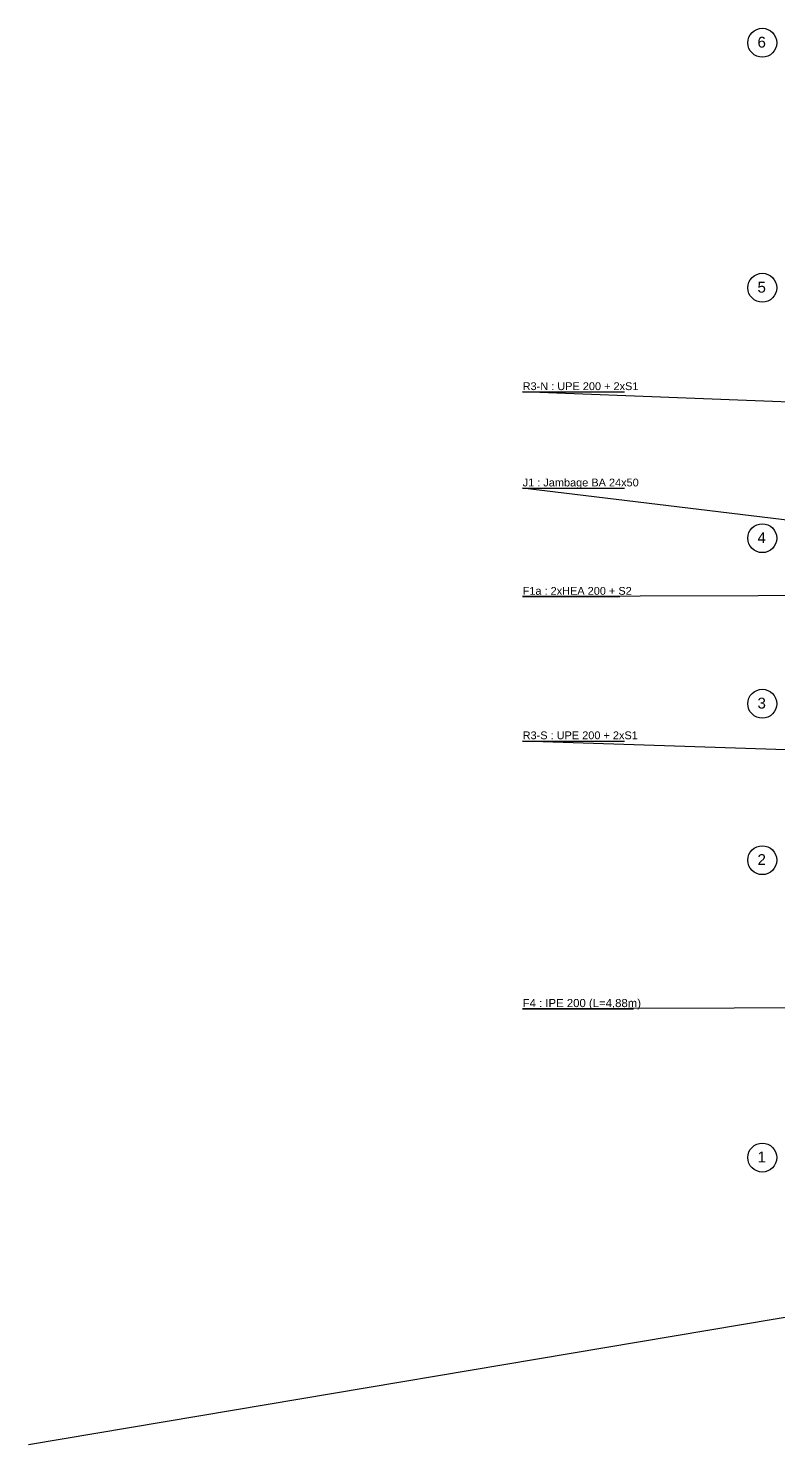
# Model space of a CAD drawing. Header units: centimetres. Extents: x 7169 to 11920, y 3983 to 6520.
# Drawn here: x 7169 to 8414, y 3983 to 6336 of the extents above; entities that cross this region are included whole.
import ezdxf

# ---------------------------------------------------------------- set-up
doc = ezdxf.new("R2010")
doc.units = ezdxf.units.CM
for name, color, linetype in [('070_trait-fin', 9, 'Continuous'), ('STRUCT-BA', 3, 'Continuous'), ('STRUCT-FRANGEMENTS', 1, 'Continuous'), ('STRUCT-RENFORTS', 5, 'Continuous'), ('STRUCT-TRAME', 8, 'Continuous')]:
    doc.layers.add(name, color=color, linetype=linetype)
doc.styles.get("Standard").update_dxf_attribs({"font": 'arial.ttf'})

msp = doc.modelspace()

# ---------------------------------------------------------------- linework, layer by layer
at = {"layer": '070_trait-fin'}
msp.add_line((10659, 4569.3), (7169.1, 3983.1), dxfattribs=at)
at = {"layer": 'STRUCT-BA'}
msp.add_lwpolyline([(8955, 5455), (7990, 5572), (8159.3, 5572)], dxfattribs=at)
at = {"layer": 'STRUCT-FRANGEMENTS'}
for points in [[(8968, 5395), (7990, 5392), (8151.2, 5392)], [(8868, 4710), (7990, 4707), (8174.1, 4707)]]:
    msp.add_lwpolyline(points, dxfattribs=at)
at = {"layer": 'STRUCT-RENFORTS'}
for points in [[(8562, 5710), (7990, 5732), (8159.3, 5732)], [(8562, 5133), (7990, 5152), (8159.3, 5152)]]:
    msp.add_lwpolyline(points, dxfattribs=at)
at = {"layer": 'STRUCT-TRAME'}
for centre in [(8388, 6312), (8388, 5905), (8388, 5489), (8388, 5214), (8388, 4954.1), (8388, 4460)]:
    msp.add_circle(centre, 24, dxfattribs=at)

# ---------------------------------------------------------------- texts
at = {"layer": 'STRUCT-BA'}
msp.add_text('J1 : Jambage BA 24x50', height=13, dxfattribs=at).set_placement((7990, 5575))
at = {"layer": 'STRUCT-FRANGEMENTS'}
for s, height, p in [('F1a : 2xHEA 200 + S2', 13, (7990, 5395)), ('F4 : IPE 200 (L=4,88m)', 13.5, (7990, 4710))]:
    msp.add_text(s, height=height, dxfattribs=at).set_placement(p)
at = {"layer": 'STRUCT-RENFORTS'}
for s, p in [('R3-N : UPE 200 + 2xS1', (7990, 5735)), ('R3-S : UPE 200 + 2xS1', (7990, 5155))]:
    msp.add_text(s, height=13, dxfattribs=at).set_placement(p)
at = {"layer": 'STRUCT-TRAME'}
for s, p in [('6', (8380, 6304)), ('5', (8380, 5897)), ('4', (8380, 5481)), ('3', (8380, 5206)), ('2', (8380, 4946.1)), ('1', (8380, 4452))]:
    msp.add_text(s, height=18, dxfattribs=at).set_placement(p)

doc.saveas('drawing.dxf')
